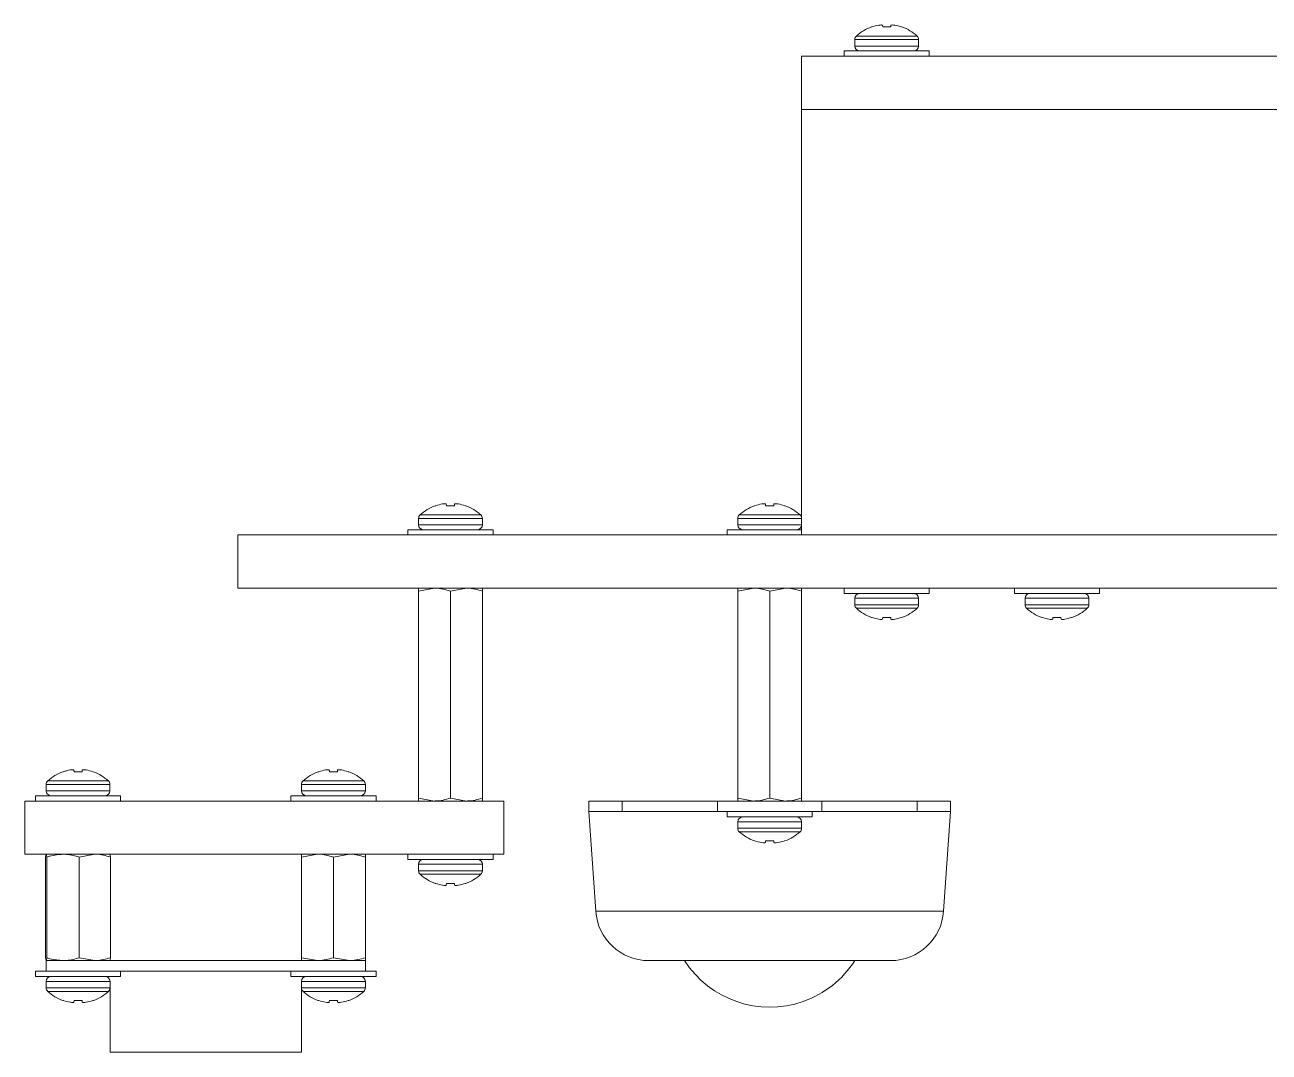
# Model space of a CAD drawing. Header units: inches. Extents: x -1846 to 3013, y 0 to 1997.
# Drawn here: x 1894.2 to 1952.7, y 313.4 to 361.6 of the extents above; entities that cross this region are included whole.
import ezdxf

# ---------------------------------------------------------------- set-up
doc = ezdxf.new("R2010")
doc.units = ezdxf.units.IN
doc.layers.get('0').update_dxf_attribs({"color": 2, "lineweight": 0})

msp = doc.modelspace()

# ---------------------------------------------------------------- linework, layer by layer
for p, q in [((1934.01, 361.554), (1934.036, 361.554)), ((1934.53, 361.637), (1934.538, 361.554)), ((1934.538, 361.554), (1934.916, 361.554)), ((1934.916, 361.554), (1934.923, 361.637)), ((1935.418, 361.554), (1935.443, 361.554)), ((1933.227, 360.959), (1933.227, 360.654)), ((1933.227, 360.959), (1936.227, 360.959)), ((1933.3, 361.125), (1936.154, 361.125)), ((1936.227, 360.654), (1936.227, 360.959)), ((1930.727, 360.179), (2027.227, 360.179)), ((1930.727, 357.679), (1930.727, 360.179)), ((1932.727, 360.429), (1932.727, 360.179)), ((1932.727, 360.429), (1936.727, 360.429)), ((1933.227, 360.654), (1936.227, 360.654)), ((1936.727, 360.179), (1936.727, 360.429)), ((1930.727, 337.679), (1930.727, 357.679)), ((2027.227, 357.679), (1930.727, 357.679)), ((1914.03, 339.137), (1914.038, 339.054)), ((1914.416, 339.054), (1914.423, 339.137)), ((1929.03, 339.137), (1929.038, 339.054)), ((1929.416, 339.054), (1929.423, 339.137)), ((1912.8, 338.625), (1915.654, 338.625)), ((1913.51, 339.054), (1913.536, 339.054)), ((1914.038, 339.054), (1914.416, 339.054)), ((1914.918, 339.054), (1914.943, 339.054)), ((1927.8, 338.625), (1930.654, 338.625)), ((1928.51, 339.054), (1928.536, 339.054)), ((1929.038, 339.054), (1929.416, 339.054)), ((1929.918, 339.054), (1929.943, 339.054)), ((1912.727, 338.459), (1912.727, 338.154)), ((1912.727, 338.459), (1915.727, 338.459)), ((1912.727, 338.154), (1915.727, 338.154)), ((1915.727, 338.154), (1915.727, 338.459)), ((1927.727, 338.459), (1927.727, 338.154)), ((1927.727, 338.459), (1930.727, 338.459)), ((1927.727, 338.154), (1930.727, 338.154)), ((1904.227, 335.179), (1904.227, 337.679)), ((1904.227, 337.679), (1905.066, 337.679)), ((1905.066, 337.679), (1927.742, 337.679)), ((1912.227, 337.929), (1912.227, 337.679)), ((1912.227, 337.929), (1916.227, 337.929)), ((1916.227, 337.679), (1916.227, 337.929)), ((1927.227, 337.929), (1927.227, 337.679)), ((1927.227, 337.929), (1930.727, 337.929)), ((1927.742, 337.679), (1930.727, 337.679)), ((1930.727, 337.679), (1990.604, 337.679)), ((1990.604, 337.679), (1931.903, 337.679)), ((1905.066, 335.179), (1904.227, 335.179)), ((1905.066, 335.179), (1927.742, 335.179)), ((1912.727, 335.045), (1913.477, 335.179)), ((1912.727, 325.313), (1912.727, 335.045)), ((1914.227, 335.045), (1914.977, 335.179)), ((1914.227, 325.313), (1914.227, 335.045)), ((1915.727, 325.313), (1915.727, 335.045)), ((1927.727, 335.045), (1928.477, 335.179)), ((1927.727, 325.313), (1927.727, 335.045)), ((1931.903, 335.179), (1927.742, 335.179)), ((1929.227, 335.045), (1929.977, 335.179)), ((1929.227, 325.313), (1929.227, 335.045)), ((1930.727, 325.313), (1930.727, 335.045)), ((1988.727, 335.179), (1931.903, 335.179)), ((1932.727, 335.179), (1932.727, 334.929)), ((1936.727, 334.929), (1936.727, 335.179)), ((1940.727, 335.179), (1940.727, 334.929)), ((1944.727, 334.929), (1944.727, 335.179)), ((1936.727, 334.929), (1932.727, 334.929)), ((1933.227, 334.704), (1933.227, 334.4)), ((1936.227, 334.704), (1933.227, 334.704)), ((1936.227, 334.4), (1936.227, 334.704)), ((1944.727, 334.929), (1940.727, 334.929)), ((1941.227, 334.704), (1941.227, 334.4)), ((1944.227, 334.704), (1941.227, 334.704)), ((1944.227, 334.4), (1944.227, 334.704)), ((1936.227, 334.4), (1933.227, 334.4)), ((1936.154, 334.234), (1933.3, 334.234)), ((1944.227, 334.4), (1941.227, 334.4)), ((1944.154, 334.234), (1941.3, 334.234)), ((1934.036, 333.805), (1934.01, 333.805)), ((1934.538, 333.805), (1934.53, 333.722)), ((1934.916, 333.805), (1934.538, 333.805)), ((1934.923, 333.722), (1934.916, 333.805)), ((1935.443, 333.805), (1935.418, 333.805)), ((1942.036, 333.805), (1942.01, 333.805)), ((1942.538, 333.805), (1942.53, 333.722)), ((1942.916, 333.805), (1942.538, 333.805)), ((1942.923, 333.722), (1942.916, 333.805)), ((1943.443, 333.805), (1943.418, 333.805)), ((1896.009, 326.554), (1896.035, 326.554)), ((1896.35, 326.636), (1896.35, 326.637)), ((1896.475, 326.65), (1896.475, 326.65)), ((1896.477, 326.65), (1896.477, 326.65)), ((1896.537, 326.566), (1896.53, 326.637)), ((1896.538, 326.554), (1896.916, 326.554)), ((1896.913, 326.554), (1896.921, 326.637)), ((1896.915, 326.554), (1896.922, 326.637)), ((1896.974, 326.65), (1896.974, 326.65)), ((1896.975, 326.65), (1896.975, 326.65)), ((1897.1, 326.637), (1897.1, 326.637)), ((1897.417, 326.554), (1897.442, 326.554)), ((1908.01, 326.554), (1908.036, 326.554)), ((1908.352, 326.636), (1908.352, 326.637)), ((1908.477, 326.65), (1908.477, 326.65)), ((1908.478, 326.65), (1908.478, 326.65)), ((1908.538, 326.566), (1908.532, 326.637)), ((1908.539, 326.554), (1908.917, 326.554)), ((1908.915, 326.554), (1908.922, 326.637)), ((1908.917, 326.554), (1908.924, 326.637)), ((1908.975, 326.65), (1908.975, 326.65)), ((1908.977, 326.65), (1908.977, 326.65)), ((1909.102, 326.637), (1909.102, 326.637)), ((1909.418, 326.554), (1909.443, 326.554)), ((1895.225, 325.959), (1895.225, 325.654)), ((1895.225, 325.959), (1898.225, 325.959)), ((1895.298, 326.125), (1898.152, 326.125)), ((1898.225, 325.654), (1898.225, 325.959)), ((1907.227, 325.959), (1907.227, 325.654)), ((1907.227, 325.959), (1910.227, 325.959)), ((1907.3, 326.125), (1910.154, 326.125)), ((1910.227, 325.654), (1910.227, 325.959)), ((1894.227, 322.679), (1894.227, 325.179)), ((1894.227, 325.179), (1896.727, 325.179)), ((1894.727, 325.429), (1894.727, 325.179)), ((1894.727, 325.429), (1898.727, 325.429)), ((1895.225, 325.654), (1898.225, 325.654)), ((1896.727, 325.179), (1914.227, 325.179)), ((1898.727, 325.179), (1898.727, 325.429)), ((1906.727, 325.429), (1906.727, 325.179)), ((1906.727, 325.429), (1910.727, 325.429)), ((1907.227, 325.654), (1910.227, 325.654)), ((1910.727, 325.179), (1910.727, 325.429)), ((1912.727, 325.313), (1913.477, 325.179)), ((1914.227, 325.313), (1914.977, 325.179)), ((1914.227, 325.179), (1916.727, 325.179)), ((1916.727, 325.179), (1916.727, 322.679)), ((1920.727, 325.179), (1920.727, 324.679)), ((1920.727, 325.179), (1922.296, 325.179)), ((1922.296, 324.679), (1922.296, 325.179)), ((1926.781, 325.179), (1922.296, 325.179)), ((1926.781, 324.679), (1926.781, 325.179)), ((1931.673, 325.179), (1926.781, 325.179)), ((1927.727, 325.313), (1928.477, 325.179)), ((1929.227, 325.313), (1929.977, 325.179)), ((1931.673, 324.679), (1931.673, 325.179)), ((1931.673, 325.179), (1936.157, 325.179)), ((1936.157, 324.679), (1936.157, 325.179)), ((1936.157, 325.179), (1937.727, 325.179)), ((1937.727, 324.679), (1937.727, 325.179)), ((1920.727, 324.679), (1921.054, 320.005)), ((1920.727, 324.679), (1922.296, 324.679)), ((1926.781, 324.679), (1922.296, 324.679)), ((1931.673, 324.679), (1926.781, 324.679)), ((1927.227, 324.679), (1927.227, 324.429)), ((1931.227, 324.429), (1931.227, 324.679)), ((1931.673, 324.679), (1936.157, 324.679)), ((1936.157, 324.679), (1937.727, 324.679)), ((1937.4, 320.005), (1937.727, 324.679)), ((1931.227, 324.429), (1927.227, 324.429)), ((1927.727, 324.204), (1927.727, 323.9)), ((1930.727, 324.204), (1927.727, 324.204)), ((1930.727, 323.9), (1930.727, 324.204)), ((1930.727, 323.9), (1927.727, 323.9)), ((1930.654, 323.734), (1927.8, 323.734)), ((1928.536, 323.305), (1928.51, 323.305)), ((1929.038, 323.305), (1929.03, 323.222)), ((1929.416, 323.305), (1929.038, 323.305)), ((1929.423, 323.222), (1929.416, 323.305)), ((1929.943, 323.305), (1929.918, 323.305)), ((1896.727, 322.679), (1894.227, 322.679)), ((1895.199, 322.545), (1895.227, 322.679)), ((1895.199, 317.813), (1895.199, 322.545)), ((1895.256, 317.813), (1895.256, 322.545)), ((1896.727, 322.679), (1914.227, 322.679)), ((1896.783, 322.545), (1897.519, 322.679)), ((1896.783, 317.813), (1896.783, 322.545)), ((1898.254, 322.545), (1898.226, 322.679)), ((1898.254, 317.813), (1898.254, 322.545)), ((1907.227, 322.545), (1907.977, 322.679)), ((1907.227, 317.813), (1907.227, 322.545)), ((1908.727, 322.545), (1909.477, 322.679)), ((1908.727, 317.813), (1908.727, 322.545)), ((1910.227, 317.813), (1910.227, 322.545)), ((1912.227, 322.679), (1912.227, 322.429)), ((1916.227, 322.429), (1912.227, 322.429)), ((1912.727, 322.204), (1912.727, 321.9)), ((1915.727, 322.204), (1912.727, 322.204)), ((1916.727, 322.679), (1914.227, 322.679)), ((1915.727, 321.9), (1915.727, 322.204)), ((1916.227, 322.429), (1916.227, 322.679)), ((1915.727, 321.9), (1912.727, 321.9)), ((1915.654, 321.734), (1912.8, 321.734)), ((1913.536, 321.305), (1913.51, 321.305)), ((1914.038, 321.305), (1914.03, 321.222)), ((1914.416, 321.305), (1914.038, 321.305)), ((1914.423, 321.222), (1914.416, 321.305)), ((1914.943, 321.305), (1914.918, 321.305)), ((1921.054, 320.005), (1937.4, 320.005)), ((1895.199, 317.813), (1895.227, 317.679)), ((1895.227, 317.679), (1910.227, 317.679)), ((1895.227, 317.679), (1895.227, 317.179)), ((1896.783, 317.813), (1897.519, 317.679)), ((1898.254, 317.813), (1898.226, 317.679)), ((1907.227, 317.813), (1907.977, 317.679)), ((1908.727, 317.813), (1909.477, 317.679)), ((1910.227, 317.679), (1910.227, 317.179)), ((1934.906, 317.679), (1923.547, 317.679)), ((1894.727, 317.179), (1894.727, 316.929)), ((1895.227, 317.179), (1894.727, 317.179)), ((1895.633, 316.929), (1894.727, 316.929)), ((1895.227, 317.179), (1895.404, 317.179)), ((1895.633, 317.179), (1895.404, 317.179)), ((1898.05, 317.179), (1895.633, 317.179)), ((1898.727, 316.929), (1895.633, 316.929)), ((1898.05, 317.179), (1907.404, 317.179)), ((1898.727, 316.929), (1898.727, 317.179)), ((1906.727, 317.179), (1906.727, 316.929)), ((1907.633, 316.929), (1906.727, 316.929)), ((1907.633, 317.179), (1907.404, 317.179)), ((1910.05, 317.179), (1907.633, 317.179)), ((1910.727, 316.929), (1907.633, 316.929)), ((1910.05, 317.179), (1910.227, 317.179)), ((1910.727, 317.179), (1910.227, 317.179)), ((1910.727, 316.929), (1910.727, 317.179)), ((1895.227, 316.704), (1895.227, 316.4)), ((1898.227, 316.704), (1895.227, 316.704)), ((1898.227, 316.4), (1895.227, 316.4)), ((1898.227, 316.4), (1898.227, 316.704)), ((1898.227, 313.379), (1898.227, 316.4)), ((1907.227, 316.704), (1907.227, 316.4)), ((1910.227, 316.704), (1907.227, 316.704)), ((1907.227, 313.379), (1907.227, 316.4)), ((1910.227, 316.4), (1907.227, 316.4)), ((1910.227, 316.4), (1910.227, 316.704)), ((1898.154, 316.234), (1895.3, 316.234)), ((1896.036, 315.805), (1896.01, 315.805)), ((1896.538, 315.805), (1896.53, 315.722)), ((1896.916, 315.805), (1896.538, 315.805)), ((1896.923, 315.722), (1896.916, 315.805)), ((1897.443, 315.805), (1897.418, 315.805)), ((1910.154, 316.234), (1907.3, 316.234)), ((1908.036, 315.805), (1908.01, 315.805)), ((1908.538, 315.805), (1908.53, 315.722)), ((1908.916, 315.805), (1908.538, 315.805)), ((1908.923, 315.722), (1908.916, 315.805)), ((1909.443, 315.805), (1909.418, 315.805)), ((1907.227, 313.379), (1898.227, 313.379))]:
    msp.add_line(p, q)
for centre, radius, start, end in [((1934.727, 359.567), 2.113, 109.82503, 132.49273), ((1934.726, 359.551), 2.119, 100.1662, 109.02704), ((1934.601, 359.863), 1.791, 93.96401, 97.98421), ((1934.419, 361.299), 0.355, 71.73106, 80.54851), ((1935.034, 361.299), 0.355, 99.45149, 108.26894), ((1934.852, 359.863), 1.791, 82.01579, 86.03599), ((1934.727, 359.551), 2.119, 70.97296, 79.8338), ((1934.727, 359.567), 2.113, 47.50727, 70.17497), ((1933.452, 360.959), 0.225, 132.49273, 180), ((1936.002, 360.959), 0.225, 0, 47.50727), ((1933.452, 360.654), 0.225, 180, 270), ((1936.002, 360.654), 0.225, 270, 0), ((1914.226, 337.051), 2.119, 100.1662, 109.02704), ((1914.101, 337.363), 1.791, 93.96401, 97.98421), ((1913.919, 338.799), 0.355, 71.73106, 80.54851), ((1914.534, 338.799), 0.355, 99.45149, 108.26894), ((1914.352, 337.363), 1.791, 82.01579, 86.03599), ((1914.227, 337.051), 2.119, 70.97296, 79.8338), ((1929.226, 337.051), 2.119, 100.1662, 109.02704), ((1929.101, 337.363), 1.791, 93.96401, 97.98421), ((1928.919, 338.799), 0.355, 71.73106, 80.54851), ((1929.534, 338.799), 0.355, 99.45149, 108.26894), ((1929.352, 337.363), 1.791, 82.01579, 86.03599), ((1929.227, 337.051), 2.119, 70.97296, 79.8338), ((1912.952, 338.459), 0.225, 132.49273, 180), ((1914.227, 337.067), 2.113, 109.82503, 132.49273), ((1914.227, 337.067), 2.112, 47.50727, 70.17497), ((1915.502, 338.459), 0.225, 0, 47.50727), ((1927.952, 338.459), 0.225, 132.49273, 180), ((1929.227, 337.067), 2.113, 109.82503, 132.49273), ((1929.227, 337.067), 2.112, 47.50727, 70.17497), ((1930.502, 338.459), 0.225, 0, 47.50727), ((1912.952, 338.154), 0.225, 180, 270), ((1915.502, 338.154), 0.225, 270, 0), ((1927.952, 338.154), 0.225, 180, 270), ((1930.502, 338.154), 0.225, 270, 0), ((1933.452, 334.704), 0.225, 90, 180), ((1936.002, 334.704), 0.225, 0, 90), ((1941.452, 334.704), 0.225, 90, 180), ((1944.002, 334.704), 0.225, 0, 90), ((1933.452, 334.4), 0.225, 180, 227.50727), ((1934.727, 335.792), 2.112, 227.50727, 250.17497), ((1934.727, 335.792), 2.113, 289.82503, 312.49273), ((1936.002, 334.4), 0.225, 312.49273, 0), ((1941.452, 334.4), 0.225, 180, 227.50727), ((1942.727, 335.792), 2.112, 227.50727, 250.17497), ((1942.727, 335.792), 2.113, 289.82503, 312.49273), ((1944.002, 334.4), 0.225, 312.49273, 0), ((1934.726, 335.808), 2.119, 250.97296, 259.8338), ((1934.601, 335.496), 1.791, 262.01579, 266.03599), ((1934.419, 334.059), 0.355, 279.45149, 288.26894), ((1935.034, 334.059), 0.355, 251.73106, 260.54851), ((1934.852, 335.496), 1.791, 273.96401, 277.98421), ((1934.727, 335.808), 2.119, 280.1662, 289.02704), ((1942.726, 335.808), 2.119, 250.97296, 259.8338), ((1942.601, 335.496), 1.791, 262.01579, 266.03599), ((1942.419, 334.059), 0.355, 279.45149, 288.26894), ((1943.034, 334.059), 0.355, 251.73106, 260.54851), ((1942.852, 335.496), 1.791, 273.96401, 277.98421), ((1942.727, 335.808), 2.119, 280.1662, 289.02704), ((1896.725, 324.567), 2.113, 109.82503, 132.49273), ((1896.724, 324.552), 2.118, 100.16677, 109.02912), ((1896.724, 324.551), 2.119, 100.16651, 109.02819), ((1896.725, 324.551), 2.119, 100.16594, 109.02598), ((1896.599, 324.866), 1.788, 93.96765, 97.99158), ((1896.599, 324.868), 1.786, 93.97043, 97.99721), ((1896.6, 324.859), 1.795, 93.9604, 97.97689), ((1896.418, 326.296), 0.358, 71.81863, 80.59725), ((1896.418, 326.294), 0.361, 71.88449, 80.63387), ((1881.154, 325.121), 15.451, 5.32211, 5.62945), ((1887.779, 325.7), 8.801, 5.56637, 6.10624), ((1905.671, 325.7), 8.801, 173.89376, 174.43363), ((1912.297, 325.121), 15.451, 174.37055, 174.67789), ((1881.585, 327.809), 15.382, 355.32237, 355.63063), ((1897.032, 326.294), 0.361, 99.36613, 108.11551), ((1897.032, 326.296), 0.358, 99.40275, 108.18137), ((1897.033, 326.303), 0.352, 99.50078, 108.35742), ((1896.851, 324.866), 1.788, 82.00842, 86.03235), ((1896.852, 324.868), 1.786, 82.00279, 86.02957), ((1896.726, 324.551), 2.119, 70.97181, 79.83349), ((1896.726, 324.552), 2.118, 70.97088, 79.83323), ((1896.725, 324.567), 2.113, 47.50727, 70.17497), ((1908.727, 324.567), 2.113, 109.82503, 132.49273), ((1908.726, 324.551), 2.119, 100.16651, 109.02819), ((1908.726, 324.552), 2.118, 100.16677, 109.02912), ((1908.727, 324.551), 2.119, 100.16594, 109.02598), ((1908.601, 324.866), 1.788, 93.96765, 97.99158), ((1908.6, 324.868), 1.786, 93.97043, 97.99721), ((1908.602, 324.859), 1.795, 93.9604, 97.97689), ((1908.419, 326.296), 0.358, 71.81863, 80.59725), ((1908.42, 326.294), 0.361, 71.88449, 80.63387), ((1893.155, 325.121), 15.451, 5.32211, 5.62945), ((1899.781, 325.7), 8.801, 5.56637, 6.10624), ((1917.673, 325.7), 8.801, 173.89376, 174.43363), ((1924.298, 325.121), 15.451, 174.37055, 174.67789), ((1893.586, 327.809), 15.382, 355.32237, 355.63063), ((1909.034, 326.296), 0.358, 99.40275, 108.18137), ((1909.034, 326.294), 0.361, 99.36613, 108.11551), ((1909.035, 326.303), 0.352, 99.50078, 108.35742), ((1908.853, 324.866), 1.788, 82.00842, 86.03235), ((1908.853, 324.868), 1.786, 82.00279, 86.02957), ((1908.727, 324.551), 2.119, 70.97181, 79.83349), ((1908.728, 324.552), 2.118, 70.97088, 79.83323), ((1908.727, 324.567), 2.113, 47.50727, 70.17497), ((1895.45, 325.959), 0.225, 132.49273, 180), ((1898, 325.959), 0.225, 0, 47.50727), ((1907.452, 325.959), 0.225, 132.49273, 180), ((1910.002, 325.959), 0.225, 0, 47.50727), ((1895.45, 325.654), 0.225, 180, 270), ((1898, 325.654), 0.225, 270, 0), ((1907.452, 325.654), 0.225, 180, 270), ((1910.002, 325.654), 0.225, 270, 0), ((1927.952, 324.204), 0.225, 90, 180), ((1930.502, 324.204), 0.225, 0, 90), ((1927.952, 323.9), 0.225, 180, 227.50727), ((1929.227, 325.292), 2.112, 227.50727, 250.17497), ((1929.227, 325.292), 2.113, 289.82503, 312.49273), ((1930.502, 323.9), 0.225, 312.49273, 0), ((1929.226, 325.308), 2.119, 250.97296, 259.8338), ((1929.101, 324.996), 1.791, 262.01579, 266.03599), ((1928.919, 323.559), 0.355, 279.45149, 288.26894), ((1929.534, 323.559), 0.355, 251.73106, 260.54851), ((1929.352, 324.996), 1.791, 273.96401, 277.98421), ((1929.227, 325.308), 2.119, 280.1662, 289.02704), ((1912.952, 322.204), 0.225, 90, 180), ((1915.502, 322.204), 0.225, 0, 90), ((1912.952, 321.9), 0.225, 180, 227.50727), ((1914.227, 323.292), 2.112, 227.50727, 250.17497), ((1914.227, 323.292), 2.113, 289.82503, 312.49273), ((1915.502, 321.9), 0.225, 312.49273, 0), ((1914.226, 323.308), 2.119, 250.97296, 259.8338), ((1914.101, 322.996), 1.791, 262.01579, 266.03599), ((1913.919, 321.559), 0.355, 279.45149, 288.26894), ((1914.534, 321.559), 0.355, 251.73106, 260.54851), ((1914.352, 322.996), 1.791, 273.96401, 277.98421), ((1914.227, 323.308), 2.119, 280.1662, 289.02704), ((1923.547, 320.179), 2.5, 184, 270), ((1934.906, 320.179), 2.5, 270, 356), ((1929.227, 320.241), 4.75, 212.6369, 289.33483), ((1929.227, 320.241), 4.75, 289.33483, 327.3631), ((1895.452, 316.704), 0.225, 90, 180), ((1898.002, 316.704), 0.225, 0, 90), ((1907.452, 316.704), 0.225, 90, 180), ((1910.002, 316.704), 0.225, 0, 90), ((1895.452, 316.4), 0.225, 180, 227.50727), ((1898.002, 316.4), 0.225, 312.49273, 0), ((1907.452, 316.4), 0.225, 180, 227.50727), ((1910.002, 316.4), 0.225, 312.49273, 0), ((1896.727, 317.792), 2.112, 227.50727, 250.17497), ((1896.726, 317.808), 2.119, 250.97296, 259.8338), ((1896.727, 317.808), 2.119, 280.1662, 289.02704), ((1896.727, 317.792), 2.113, 289.82503, 312.49273), ((1908.727, 317.792), 2.112, 227.50727, 250.17497), ((1908.726, 317.808), 2.119, 250.97296, 259.8338), ((1908.727, 317.808), 2.119, 280.1662, 289.02704), ((1908.727, 317.792), 2.113, 289.82503, 312.49273), ((1896.601, 317.496), 1.791, 262.01579, 266.03599), ((1896.419, 316.059), 0.355, 279.45149, 288.26894), ((1897.034, 316.059), 0.355, 251.73106, 260.54851), ((1896.852, 317.496), 1.791, 273.96401, 277.98421), ((1908.601, 317.496), 1.791, 262.01579, 266.03599), ((1908.419, 316.059), 0.355, 279.45149, 288.26894), ((1909.034, 316.059), 0.355, 251.73106, 260.54851), ((1908.852, 317.496), 1.791, 273.96401, 277.98421)]:
    msp.add_arc(centre, radius, start, end)
for points, knots in [([(1912.727, 335.179), (1912.727, 335.162), (1912.727, 335.14), (1912.727, 335.061), (1912.727, 335.045)], [0, 0, 0, 0, 0.8049075, 1, 1, 1, 1]), ([(1913.477, 335.179), (1913.494, 335.179), (1913.748, 335.177), (1913.996, 335.109), (1914.227, 335.045)], [0, 0, 0, 0, 0.0701596, 1, 1, 1, 1]), ([(1914.977, 335.179), (1914.994, 335.179), (1915.248, 335.177), (1915.496, 335.109), (1915.727, 335.045)], [0, 0, 0, 0, 0.07016, 1, 1, 1, 1]), ([(1915.727, 335.045), (1915.727, 335.061), (1915.727, 335.14), (1915.727, 335.162), (1915.727, 335.179)], [0, 0, 0, 0, 0.195092, 1, 1, 1, 1]), ([(1927.727, 335.179), (1927.727, 335.162), (1927.727, 335.14), (1927.727, 335.061), (1927.727, 335.045)], [0, 0, 0, 0, 0.8049075, 1, 1, 1, 1]), ([(1928.477, 335.179), (1928.494, 335.179), (1928.748, 335.177), (1928.996, 335.109), (1929.227, 335.045)], [0, 0, 0, 0, 0.0701596, 1, 1, 1, 1]), ([(1929.977, 335.179), (1929.994, 335.179), (1930.248, 335.177), (1930.496, 335.109), (1930.727, 335.045)], [0, 0, 0, 0, 0.07016, 1, 1, 1, 1]), ([(1930.727, 335.045), (1930.727, 335.061), (1930.727, 335.14), (1930.727, 335.162), (1930.727, 335.179)], [0, 0, 0, 0, 0.195092, 1, 1, 1, 1]), ([(1912.727, 325.179), (1912.727, 325.197), (1912.727, 325.219), (1912.727, 325.298), (1912.727, 325.313)], [0, 0, 0, 0, 0.8049075, 1, 1, 1, 1]), ([(1913.477, 325.179), (1913.494, 325.179), (1913.748, 325.181), (1913.996, 325.25), (1914.227, 325.313)], [0, 0, 0, 0, 0.07016, 1, 1, 1, 1]), ([(1914.977, 325.179), (1914.994, 325.179), (1915.248, 325.181), (1915.496, 325.25), (1915.727, 325.313)], [0, 0, 0, 0, 0.07016, 1, 1, 1, 1]), ([(1915.727, 325.313), (1915.727, 325.298), (1915.727, 325.219), (1915.727, 325.197), (1915.727, 325.179)], [0, 0, 0, 0, 0.195092, 1, 1, 1, 1]), ([(1927.727, 325.179), (1927.727, 325.197), (1927.727, 325.219), (1927.727, 325.298), (1927.727, 325.313)], [0, 0, 0, 0, 0.8049075, 1, 1, 1, 1]), ([(1928.477, 325.179), (1928.494, 325.179), (1928.748, 325.181), (1928.996, 325.25), (1929.227, 325.313)], [0, 0, 0, 0, 0.07016, 1, 1, 1, 1]), ([(1929.977, 325.179), (1929.994, 325.179), (1930.248, 325.181), (1930.496, 325.25), (1930.727, 325.313)], [0, 0, 0, 0, 0.07016, 1, 1, 1, 1]), ([(1930.727, 325.313), (1930.727, 325.298), (1930.727, 325.219), (1930.727, 325.197), (1930.727, 325.179)], [0, 0, 0, 0, 0.195092, 1, 1, 1, 1]), ([(1895.227, 322.679), (1895.228, 322.679), (1895.238, 322.677), (1895.247, 322.609), (1895.256, 322.545)], [0, 0, 0, 0, 0.07016, 1, 1, 1, 1]), ([(1895.256, 322.545), (1895.304, 322.561), (1895.553, 322.64), (1895.811, 322.662), (1896.02, 322.679)], [0, 0, 0, 0, 0.195092, 1, 1, 1, 1]), ([(1896.02, 322.679), (1896.076, 322.678), (1896.335, 322.672), (1896.587, 322.601), (1896.783, 322.545)], [0, 0, 0, 0, 0.219378, 1, 1, 1, 1]), ([(1897.519, 322.679), (1897.536, 322.679), (1897.785, 322.677), (1898.028, 322.609), (1898.254, 322.545)], [0, 0, 0, 0, 0.07016, 1, 1, 1, 1]), ([(1907.227, 322.679), (1907.227, 322.662), (1907.227, 322.64), (1907.227, 322.561), (1907.227, 322.545)], [0, 0, 0, 0, 0.804908, 1, 1, 1, 1]), ([(1907.977, 322.679), (1907.994, 322.679), (1908.248, 322.677), (1908.496, 322.609), (1908.727, 322.545)], [0, 0, 0, 0, 0.07016, 1, 1, 1, 1]), ([(1909.477, 322.679), (1909.494, 322.679), (1909.748, 322.677), (1909.996, 322.609), (1910.227, 322.545)], [0, 0, 0, 0, 0.0701596, 1, 1, 1, 1]), ([(1910.227, 322.545), (1910.227, 322.561), (1910.227, 322.64), (1910.227, 322.662), (1910.227, 322.679)], [0, 0, 0, 0, 0.195092, 1, 1, 1, 1]), ([(1895.227, 317.679), (1895.228, 317.679), (1895.238, 317.681), (1895.247, 317.75), (1895.256, 317.813)], [0, 0, 0, 0, 0.07016, 1, 1, 1, 1]), ([(1895.256, 317.813), (1895.304, 317.798), (1895.553, 317.719), (1895.811, 317.697), (1896.02, 317.679)], [0, 0, 0, 0, 0.195092, 1, 1, 1, 1]), ([(1896.02, 317.679), (1896.076, 317.681), (1896.335, 317.687), (1896.587, 317.758), (1896.783, 317.813)], [0, 0, 0, 0, 0.219378, 1, 1, 1, 1]), ([(1897.519, 317.679), (1897.536, 317.679), (1897.785, 317.681), (1898.028, 317.75), (1898.254, 317.813)], [0, 0, 0, 0, 0.07016, 1, 1, 1, 1]), ([(1907.227, 317.679), (1907.227, 317.697), (1907.227, 317.719), (1907.227, 317.798), (1907.227, 317.813)], [0, 0, 0, 0, 0.8049075, 1, 1, 1, 1]), ([(1907.977, 317.679), (1907.994, 317.679), (1908.248, 317.681), (1908.496, 317.75), (1908.727, 317.813)], [0, 0, 0, 0, 0.07016, 1, 1, 1, 1]), ([(1909.477, 317.679), (1909.494, 317.679), (1909.748, 317.681), (1909.996, 317.75), (1910.227, 317.813)], [0, 0, 0, 0, 0.0701596, 1, 1, 1, 1]), ([(1910.227, 317.813), (1910.227, 317.798), (1910.227, 317.719), (1910.227, 317.697), (1910.227, 317.679)], [0, 0, 0, 0, 0.195092, 1, 1, 1, 1])]:
    msp.add_open_spline(points, degree=3, knots=knots)

doc.saveas('drawing.dxf')
